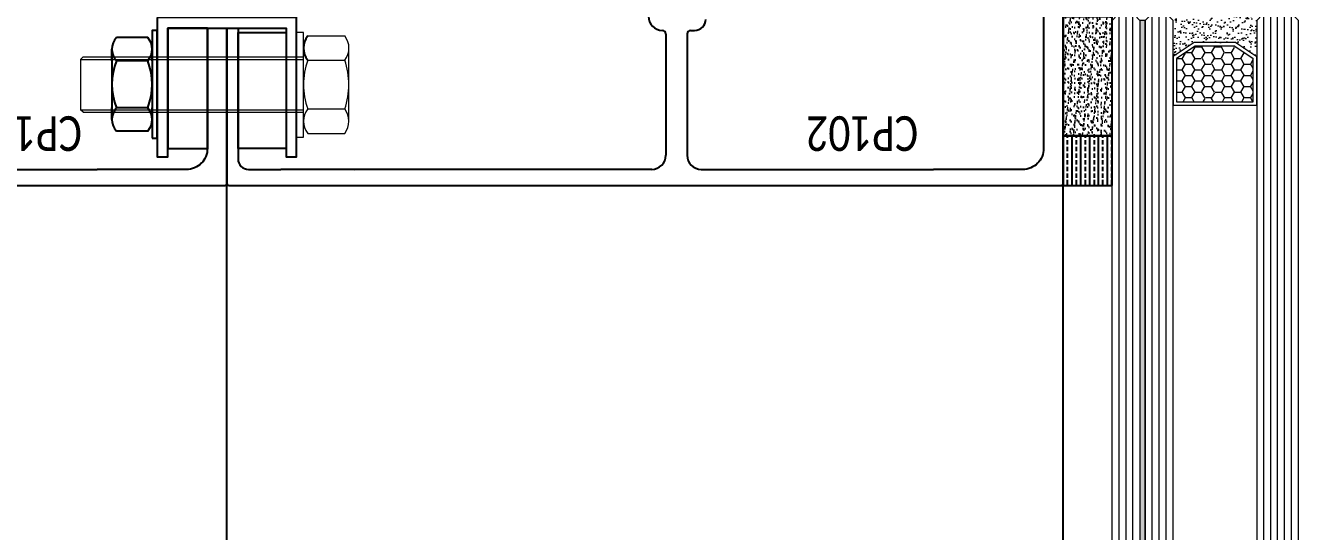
# Model space of a CAD drawing. Header units: millimetres. Extents: x 182 to 305, y 81 to 164.
# Drawn here: x 261.04 to 261.2227, y 108.7479 to 108.8206 of the extents above; entities that cross this region are included whole.
import ezdxf

# ---------------------------------------------------------------- set-up
doc = ezdxf.new("R2010")
doc.units = ezdxf.units.MM
for name, color, linetype in [('Cascio-Accesorios', 7, 'Continuous'), ('Cascio-Perfil', 7, 'Continuous'), ('Cascio-Perfil Crudo', 7, 'Continuous'), ('Cascio-Silicona', 7, 'Continuous')]:
    doc.layers.add(name, color=color, linetype=linetype)
doc.layers.add('Cascio-vidrio', color=7, linetype='Continuous', lineweight=9)
doc.styles.add('ROMANS', font='calibri.ttf', dxfattribs={"width": 0.8})

# ---------------------------------------------------------------- blocks, each defined once
blk = doc.blocks.new('A$C374C1684')
at = {"layer": 'Cascio-Accesorios', "color": 8, "ltscale": 5}
for p, q in [((0.731875, 2.684201, -45100.158411), (0.731875, 12.789444, -45100.158411)), ((0.731875, 12.789444, -45100.158411), (0.731875, 11.105237, -45100.158411)), ((1.363453, 14.473651, -45100.158411), (5.869489, 14.473651, -45100.158411)), ((6.501067, 2.684201, -45100.158411), (6.501067, 12.789444, -45100.158411)), ((6.501067, 12.789444, -45100.158411), (6.501067, 11.105237, -45100.158411)), ((6.501067, 2.684201, -45100.158411), (6.501067, 12.789444, -45100.158411)), ((6.501067, 12.789444, -45100.158411), (6.501067, 11.105237, -45100.158411)), ((0.731875, 3.736831, -45100.158411), (0.731875, 11.736815, -45100.158411)), ((1.363453, 11.105237, -45100.158411), (5.869489, 11.105237, -45100.158411)), ((6.501067, 3.736831, -45100.158411), (6.501067, 11.736815, -45100.158411)), ((6.501067, 3.736831, -45100.158411), (6.501067, 11.736815, -45100.158411)), ((0.731875, 4.368408, -45100.158411), (0.731875, 2.684201, -45100.158411)), ((1.363453, 4.368408, -45100.158411), (5.869489, 4.368408, -45100.158411)), ((6.501067, 4.368408, -45100.158411), (6.501067, 2.684201, -45100.158411)), ((6.501067, 4.368408, -45100.158411), (6.501067, 2.684201, -45100.158411)), ((1.363453, 0.999994, -45100.158411), (5.869489, 0.999994, -45100.158411))]:
    blk.add_line(p, q, dxfattribs=at)
at = {"layer": 'Cascio-Accesorios', "color": 8, "ltscale": 5, "elevation": -45100.158411}
blk.add_lwpolyline([(0.749997, 15.473649), (-0.000002, 15.473649), (-0.000002, -0.000004), (0.749997, -0.000004)], close=True, dxfattribs=at)
at = {"layer": 'Cascio-Accesorios', "color": 8, "ltscale": 5}
for centre, radius, start, end in [((3.293274, 12.789444, -45100.158411), 2.561398, 138.88791, 221.11209), ((3.939669, 12.789444, -45100.158411), 2.561398, 318.88791, 41.11209), ((10.030102, 7.736823, -45100.158411), 9.298227, 158.760689, 201.239311), ((1.363453, 11.105237, -45100.158411), 5.35e-14, 90, 352.224181), ((5.869489, 11.105237, -45100.158411), 5.35e-14, 187.775819, 90), ((-2.79716, 7.736823, -45100.158411), 9.298227, 338.760689, 21.239311), ((3.293274, 2.684201, -45100.158411), 2.561398, 138.88791, 221.11209), ((3.939669, 2.684201, -45100.158411), 2.561398, 318.88791, 41.11209)]:
    blk.add_arc(centre, radius, start, end, dxfattribs=at)
blk = doc.blocks.new('bulon 7.95x32')
at = {"layer": 'Cascio-Accesorios', "color": 8, "lineweight": 9, "ltscale": 5}
for p, q in [((-0.594381, 6.976516), (-5.907895, 6.976516)), ((-6.502276, 5.226516), (-6.502276, -5.066151)), ((0, 5.066151), (0, -5.066151)), ((31.65, 3.951518, 178402.451728), (0, 3.951522)), ((31.65, 3.951518, 168490.710426), (32, 3.601518, 168490.710426)), ((-0.594381, 3.476516), (-5.907895, 3.476516)), ((32, 3.601518, 168490.710426), (0, 3.601522)), ((32, -3.648486, -168490.710426), (32, 3.601518, 168490.710426)), ((-0.594381, -3.523484), (-5.907895, -3.523484)), ((32, -3.648486, 168490.710426), (0, -3.64849)), ((31.65, -3.998486, 168490.710426), (32, -3.648486, 168490.710426)), ((31.65, -3.998486, 178402.451728), (0, -3.99849)), ((-0.594381, -7.023484), (-5.907895, -7.023484))]:
    blk.add_line(p, q, dxfattribs=at)
blk.add_lwpolyline([(0, -7.5), (1, -7.5), (1, 7.5), (0, 7.5)], close=True, dxfattribs=at)
for centre, radius, start, end in [((-3.628878, 5.226516), 2.873399, 142.480248, 217.519752), ((-2.873399, 5.226516), 2.873399, 322.480248, 37.519752), ((4.084644, -0.023484), 10.587768, 160.696615, 199.303385), ((-10.58692, -0.023484), 10.587768, 340.696615, 19.303385), ((-3.665039, -5.273484), 2.844803, 142.03668, 217.96332)]:
    blk.add_arc(centre, radius, start, end, dxfattribs=at)
at = {"layer": 'Cascio-Accesorios', "color": 8, "ltscale": 10}
blk.add_arc((-4.224417, 3.279967), 5.02e-14, 90, 352.224181, dxfattribs=at)
at = {"layer": 'Cascio-Accesorios', "color": 8}
blk.add_arc((-2.837237, -5.273484), 2.844803, 322.03668, 37.96332, dxfattribs=at)
blk = doc.blocks.new('U 20x20-JL')
at = {"layer": 'Cascio-Perfil Crudo'}
blk.add_lwpolyline([(-20, 1.5), (0, 1.5), (0, 0), (-18.5, 0), (-18.5, -17), (0, -17), (0, -18.5), (-20, -18.5)], close=True, dxfattribs=at)
blk = doc.blocks.new('DVH 6+12+4-4')
at = {"layer": 'Cascio-vidrio', "lineweight": 5}
h = blk.add_hatch(dxfattribs=at)
h.set_pattern_fill('AR-SAND', color=9, scale=0.025, style=0)
h.set_pattern_definition([(217.5, (241.7352, 295.9723), (0.0400008, -1.223533), [0, -0.9652, 0, -1.0795, 0, -1.031875]), (187.5, (241.7352, 295.9723), (-1.123808, -1.792063), [0, -0.5207, 0, -0.86995, 0, -0.333375]), (147.5, (242.5162, 295.9723), (-1.977481, -0.003593), [0, -0.3175, 0, -1.143, 0, -1.49225]), (137.5, (242.5162, 295.9723), (-1.908891, -0.557323), [0, -0.15875, 0, -0.7493, 0, -0.85725])])
h.paths.add_polyline_path([(-20.76, -5.2), (-20.76, 0.8), (-8.76, 0.8), (-8.76, -5.2), (-11.76, -3.2), (-17.76, -3.2)])
at = {"layer": 'Cascio-vidrio', "ltscale": 0.8}
h = blk.add_hatch(color=9, dxfattribs=at)
h.dxf.hatch_style = 1
h.paths.add_polyline_path([(-4.76, -96.52), (-4, -96.52), (-4, 0), (-4.76, 0)])
at = {"layer": 'Cascio-vidrio', "lineweight": 5}
h = blk.add_hatch(dxfattribs=at)
h.set_pattern_fill('HONEY', color=9, scale=7.5, style=0)
h.set_pattern_definition([(180, (-1247.1529, -7950.73134), (-1.40625, 0.81189881), [0.9375, -1.875]), (60, (-1247.1529, -7950.73134), (1.40625, 0.81189882), [0.9375, -1.875]), (120, (-1247.1529, -7950.73134), (-3e-09, 1.62379763), [-1.875, 0.9375])])
h.paths.add_polyline_path([(-11.91, -3.7), (-17.61, -3.7), (-20.26, -5.47), (-20.26, -11.7), (-9.26, -11.7), (-9.26, -5.47)])
at = {"layer": 'Cascio-vidrio', "color": 9, "ltscale": 0.8}
for p, q in [((-25.76, -96.52), (-25.76, 0.8)), ((-24.76, -96.52), (-24.76, 0.8)), ((-23.76, -96.52), (-23.76, 0.8)), ((-22.76, -96.52), (-22.76, 0.8)), ((-21.76, -96.52), (-21.76, 0.8)), ((-7.76, -96.52), (-7.76, 0.8)), ((-6.76, -96.52), (-6.76, 0.8)), ((-5.76, -96.52), (-5.76, 0.8)), ((-3, -96.52), (-3, 0.8)), ((-2, -96.52), (-2, 0.8)), ((-1, -96.52), (-1, 0.8))]:
    blk.add_line(p, q, dxfattribs=at)
at = {"layer": 'Cascio-vidrio', "lineweight": 5}
blk.add_line((-7.76, 0.8), (-21.56, 0.8), dxfattribs=at)
at = {"layer": 'Cascio-vidrio', "lineweight": 13}
for p, q in [((-17.76, -3.2), (-20.76, -5.2)), ((-17.76, -3.2), (-11.76, -3.2)), ((-11.76, -3.2), (-8.76, -5.2)), ((-20.76, -12.2), (-20.76, -5.2)), ((-17.61, -3.7), (-20.26, -5.47)), ((-20.26, -11.7), (-20.26, -5.47)), ((-17.61, -3.7), (-11.91, -3.7)), ((-11.91, -3.7), (-9.26, -5.47)), ((-9.26, -5.47), (-9.26, -11.7)), ((-8.76, -5.2), (-8.76, -12.2)), ((-8.76, -12.2), (-20.76, -12.2)), ((-9.26, -11.7), (-20.26, -11.7))]:
    blk.add_line(p, q, dxfattribs=at)
at = {"layer": 'Cascio-vidrio', "ltscale": 0.8}
for points in [[(-26.76, -96.52), (-26.76, 0), (-25.96, 0.8), (-21.56, 0.8), (-20.76, 0), (-20.76, -96.52)], [(-8.76, -96.52), (-8.76, 0), (-7.96, 0.8), (-5.56, 0.8), (-4.76, 0), (-4.76, -96.52)], [(0, -96.52), (0, 0), (-0.8, 0.8), (-3.2, 0.8), (-4, 0), (-4, -96.52)]]:
    blk.add_lwpolyline(points, dxfattribs=at)
at = {"layer": 'Cascio-vidrio', "color": 9, "ltscale": 0.8}
blk.add_lwpolyline([(-4.76, -96.52), (-4.76, 0), (-4, 0), (-4, -96.52)], dxfattribs=at)
blk = doc.blocks.new('A$C563B6C09')
at = {"layer": 'Cascio-Accesorios'}
h = blk.add_hatch(dxfattribs=at)
h.set_pattern_fill('ANSI33', color=8, scale=5.079944, angle=135, style=0)
h.set_pattern_definition([(7e-15, (72753.0125, -14790.057), (2e-16, -1.26998603), []), (7e-15, (72753.6475, -14789.422), (2e-16, -1.26998603), [0.634993015, -0.317496507])])
h.paths.add_polyline_path([(73.15, 27.65), (80.27, 27.65), (80.27, 34.67), (73.15, 34.67)])
at = {"layer": 'Cascio-Silicona'}
h = blk.add_hatch(dxfattribs=at)
h.set_pattern_fill('AR-SAND', color=256, scale=0.507994, style=0)
h.set_pattern_definition([(142.5, (72753.0125, -14790.057), (0.032000274, 0.978815707), [0, -0.772151506, 0, -0.8635905, 0, -0.825490919]), (172.5, (72753.0125, -14790.057), (-0.899036676, 1.43363443), [0, -0.4165554176, 0, -0.695952344, 0, -0.266697066]), (212.5, (72753.6373, -14790.057), (-1.581966663, 0.002874768), [0, -0.253997206, 0, -0.914389941, 0, -1.193786867]), (222.5, (72753.6373, -14790.057), (-1.527095516, 0.445854282), [0, -0.126998603, 0, -0.599433406, 0, -0.685792456])])
h.paths.add_polyline_path([(80.27, 27.65), (97.35, 27.65), (97.35, 34.67), (80.27, 34.67)])
at = {"layer": 'Cascio-Accesorios'}
blk.add_line((73.15, 34.97), (73.15, 27.65), dxfattribs=at)
blk.add_lwpolyline([(73.15, 27.65), (80.27, 27.65), (80.27, 34.67), (73.15, 34.67)], close=True, dxfattribs=at)
at = {"layer": 'Cascio-Perfil'}
for p, q in [((0, 154.67), (73.45, 154.67)), ((0, 154.67), (73.45, 154.67)), ((75.9, 154.67), (95.3, 154.67)), ((75.45, 93.72), (75.45, 146.92)), ((94.9, 91.69), (77.49, 91.69)), ((94.9, 88.64), (77.49, 88.64)), ((95.4, 88.13), (95.4, 87.57)), ((0, 34.67), (73.45, 34.67)), ((75.9, 34.67), (95.3, 34.67))]:
    blk.add_line(p, q, dxfattribs=at)
for points in [[(104.05, 273.17), (104.05, 274.37, 0.414214), (103.75, 274.67), (73.45, 274.67, 0.414214), (73.15, 274.37), (73.15, 154.97, 0.414214), (73.45, 154.67), (75.9, 154.67)], [(95.75, 157.47), (78.45, 157.47, -0.414214), (75.45, 160.47), (75.45, 173.27)], [(95.75, 154.67), (73.45, 154.67, 0.414214), (73.15, 154.37), (73.15, 34.97, 0.414214), (73.45, 34.67), (75.9, 34.67)], [(95.75, 153.07), (76.95, 153.07, 0.414214), (75.45, 151.57), (75.45, 146.92)], [(99.53, 37.47), (78.45, 37.47, -0.414214), (75.45, 40.47), (75.45, 53.27)], [(95.3, 34.67), (106.95, 34.67, 0.414214), (107.25, 34.97), (107.25, 50.26)]]:
    blk.add_lwpolyline(points, format="xyb", dxfattribs=at)
for points in [[(75.45, 206.61), (75.45, 173.27)], [(79.01, 154.67), (81.76, 154.67)], [(79.01, 154.67), (81.76, 154.67)], [(95.3, 154.67), (95.75, 154.67)], [(75.45, 136.32), (75.35, 136.42)], [(75.45, 86.61), (75.45, 53.27)], [(79.01, 34.67), (81.76, 34.67)], [(79.01, 34.67), (81.76, 34.67)]]:
    blk.add_lwpolyline(points, dxfattribs=at)
at = {"layer": 'Cascio-Perfil', "color": 1}
for points in [[(95.75, 163.17), (78.45, 163.17), (78.45, 157.47), (95.75, 157.47)], [(95.11, 146.17), (78.45, 146.17), (78.45, 153.07), (95.11, 153.07)]]:
    blk.add_lwpolyline(points, close=True, dxfattribs=at)
at = {"layer": 'Cascio-Perfil'}
for centre, radius, start, end in [((77.49, 93.72), 2.03, 180, 270), ((97.44, 92.14), 2.03, 90, 178.7927), ((94.9, 92.19), 0.508, 270, 358.7927), ((77.49, 86.61), 2.03, 90, 180), ((94.9, 88.13), 0.508, 0, 90), ((97, 87.57), 1.6, 180, 270)]:
    blk.add_arc(centre, radius, start, end, dxfattribs=at)
at = {"layer": 'Cascio-Silicona', "color": 1}
blk.add_lwpolyline([(80.27, 27.65), (97.35, 27.65), (97.35, 34.67), (80.27, 34.67)], close=True, dxfattribs=at)
at = {"xscale": -0.999919, "yscale": 0.999919, "zscale": 0.999919, "rotation": 270}
blk.add_blockref('DVH 6+12+4-4', (96.86, 27.65), dxfattribs=at)
at = {"layer": 'Cascio-Perfil', "xscale": 0.999998, "yscale": 0.999998, "zscale": 0.999998, "rotation": 90}
blk.add_blockref('bulon 7.95x32', (87.61, 143.67), dxfattribs=at)
at = {"layer": 'Cascio-Perfil', "rotation": 90}
blk.add_blockref('A$C374C1684', (95.41, 164.67), dxfattribs=at)
at = {"layer": 'Cascio-Perfil', "xscale": -1}
blk.add_blockref('U 20x20-JL', (77.25, 163.17), dxfattribs=at)
at = {"layer": 'Defpoints', "char_height": 5, "width": 31.5946, "attachment_point": 1, "rotation": 90, "style": 'ROMANS'}
for insert in [(78.1, 175.5), (78.1, 55.5)]:
    blk.add_mtext('CP102', dxfattribs=dict(at, insert=insert))
blk = doc.blocks.new('CP102-Doble')
blk.add_blockref('A$C563B6C09', (-105.65322, -0.895036))

msp = doc.modelspace()

# ---------------------------------------------------------------- block references
at = {"color": 252, "xscale": 0.001, "yscale": 0.001, "zscale": 0.001, "rotation": 90}
msp.add_blockref('CP102-Doble', (261.222694, 108.830106, -1322.203034), dxfattribs=at)

doc.saveas('drawing.dxf')
